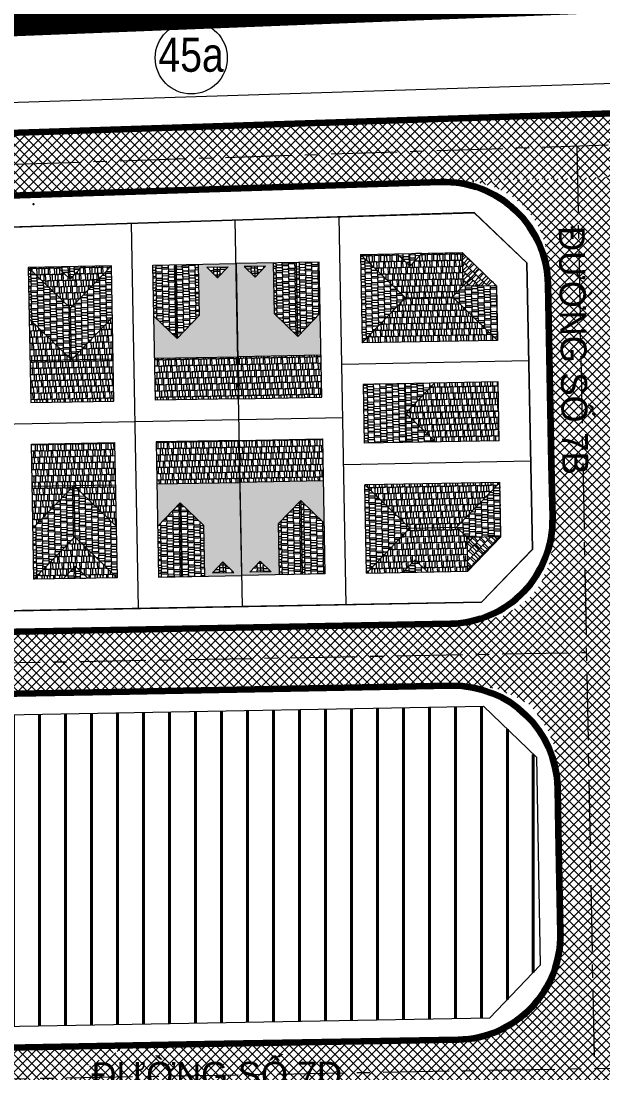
# Model space of a CAD drawing. Header units: millimetres. Extents: x 89040 to 596321, y -313033 to 2401191.
# Drawn here: x 595599.9 to 595655.9, y 1200713.9 to 1200815.1 of the extents above; entities that cross this region are included whole.
import ezdxf

# ---------------------------------------------------------------- set-up
doc = ezdxf.new("R2010")
doc.units = ezdxf.units.MM
doc.header["$MEASUREMENT"] = 0
for name, pattern in [('CENTER', [50.8, 31.75, -6.35, 6.35, -6.35]), ('DASHDOT2', [0.5, 0.25, -0.125, 0, -0.125]), ('HIDDEN', [0.375, 0.25, -0.125])]:
    doc.linetypes.add(name, pattern=pattern)
for name, color, linetype, lineweight in [('ARWALL', 7, 'Continuous', 5), ('H-Dcu moi', 50, 'Continuous', 40), ('LEDUONG', 6, 'Continuous', 20), ('LONGDUONG', 4, 'Continuous', 90), ('RANHDAT', 1, 'DASHDOT2', 25), ('SO', 61, 'Continuous', 18), ('TEXT', 7, 'Continuous', 25), ('truc', 8, 'CENTER', 9)]:
    doc.layers.add(name, color=color, linetype=linetype, lineweight=lineweight)
doc.layers.add('DUONG NOI BO CONG TRINH', color=7, linetype='Continuous', lineweight=20, true_color=0x5e5e5e)
doc.layers.add('NOI-SUY-5', color=5, linetype='Continuous')
doc.styles.add('FRANKO', font='VFRANKO.TTF')
doc.styles.add('STYLE2', font='VHELVCN.TTF')
pattern_1 = [(45, (594650.35277, 1198136.11867), (-0.44194174, 0.44194174), []), (135, (594650.35277, 1198136.11867), (-0.44194174, -0.44194174), [])]
pattern_2 = [(0, (568077.5457, 1201017.643), (1.275, 0.6), [0.3, -0.25, 0.35, -0.15, 0.45, -0.2]), (0, (568077.8457, 1201017.668), (1.275, 0.6), [0.25, -0.95, 0.2, -0.3]), (0, (568078.4457, 1201017.6055), (1.275, 0.6), [0.15, -1.55]), (90, (568077.54573, 1201017.64297), (-0.425, 0.6), [0.575, -1.825]), (90, (568077.84573, 1201017.64297), (-0.425, 0.6), [0.5625, -1.8375]), (90, (568078.09573, 1201017.64297), (-0.425, 0.6), [0.525, -1.875]), (90, (568078.44573, 1201017.60547), (-0.425, 0.6), [0.575, -1.825]), (90, (568078.59573, 1201017.60547), (-0.425, 0.6), [0.575, -1.825]), (90, (568079.04573, 1201017.64297), (-0.425, 0.6), [0.55, -1.85])]
pattern_3 = [(270, (568077.5457, 1201017.643), (0.6, -1.275), [0.3, -0.25, 0.35, -0.15, 0.45, -0.2]), (270, (568077.5707, 1201017.343), (0.6, -1.275), [0.25, -0.95, 0.2, -0.3]), (270, (568077.5082, 1201016.743), (0.6, -1.275), [0.15, -1.55]), (0, (568077.54573, 1201017.64297), (0.6, 0.425), [0.575, -1.825]), (0, (568077.54573, 1201017.34297), (0.6, 0.425), [0.5625, -1.8375]), (0, (568077.54573, 1201017.09297), (0.6, 0.425), [0.525, -1.875]), (0, (568077.50823, 1201016.74297), (0.6, 0.425), [0.575, -1.825]), (0, (568077.50823, 1201016.59297), (0.6, 0.425), [0.575, -1.825]), (0, (568077.54573, 1201016.14297), (0.6, 0.425), [0.55, -1.85])]
pattern_4 = [(270, (568109.5457, 1201017.643), (0.6, -1.275), [0.3, -0.25, 0.35, -0.15, 0.45, -0.2]), (270, (568109.5707, 1201017.343), (0.6, -1.275), [0.25, -0.95, 0.2, -0.3]), (270, (568109.5082, 1201016.743), (0.6, -1.275), [0.15, -1.55]), (0, (568109.54573, 1201017.64297), (0.6, 0.425), [0.575, -1.825]), (0, (568109.54573, 1201017.34297), (0.6, 0.425), [0.5625, -1.8375]), (0, (568109.54573, 1201017.09297), (0.6, 0.425), [0.525, -1.875]), (0, (568109.50823, 1201016.74297), (0.6, 0.425), [0.575, -1.825]), (0, (568109.50823, 1201016.59297), (0.6, 0.425), [0.575, -1.825]), (0, (568109.54573, 1201016.14297), (0.6, 0.425), [0.55, -1.85])]
pattern_5 = [(90, (568109.5457, 1200961.40655), (0.6, 1.275), [0.3, -0.25, 0.35, -0.15, 0.45, -0.2]), (90, (568109.5707, 1200961.70655), (0.6, 1.275), [0.25, -0.95, 0.2, -0.3]), (90, (568109.5082, 1200962.30655), (0.6, 1.275), [0.15, -1.55]), (0, (568109.54573, 1200961.40655), (0.6, -0.425), [0.575, -1.825]), (0, (568109.54573, 1200961.70655), (0.6, -0.425), [0.5625, -1.8375]), (0, (568109.54573, 1200961.95655), (0.6, -0.425), [0.525, -1.875]), (0, (568109.50823, 1200962.30655), (0.6, -0.425), [0.575, -1.825]), (0, (568109.50823, 1200962.45655), (0.6, -0.425), [0.575, -1.825]), (0, (568109.54573, 1200962.90655), (0.6, -0.425), [0.55, -1.85])]
pattern_6 = [(0, (568077.5457, 1200961.40655), (1.275, -0.6), [0.3, -0.25, 0.35, -0.15, 0.45, -0.2]), (0, (568077.8457, 1200961.38155), (1.275, -0.6), [0.25, -0.95, 0.2, -0.3]), (0, (568078.4457, 1200961.44405), (1.275, -0.6), [0.15, -1.55]), (270, (568077.54573, 1200961.40655), (-0.425, -0.6), [0.575, -1.825]), (270, (568077.84573, 1200961.40655), (-0.425, -0.6), [0.5625, -1.8375]), (270, (568078.09573, 1200961.40655), (-0.425, -0.6), [0.525, -1.875]), (270, (568078.44573, 1200961.44405), (-0.425, -0.6), [0.575, -1.825]), (270, (568078.59573, 1200961.44405), (-0.425, -0.6), [0.575, -1.825]), (270, (568079.04573, 1200961.40655), (-0.425, -0.6), [0.55, -1.85])]
pattern_7 = [(90, (568077.5457, 1200961.40655), (0.6, 1.275), [0.3, -0.25, 0.35, -0.15, 0.45, -0.2]), (90, (568077.5707, 1200961.70655), (0.6, 1.275), [0.25, -0.95, 0.2, -0.3]), (90, (568077.5082, 1200962.30655), (0.6, 1.275), [0.15, -1.55]), (0, (568077.54573, 1200961.40655), (0.6, -0.425), [0.575, -1.825]), (0, (568077.54573, 1200961.70655), (0.6, -0.425), [0.5625, -1.8375]), (0, (568077.54573, 1200961.95655), (0.6, -0.425), [0.525, -1.875]), (0, (568077.50823, 1200962.30655), (0.6, -0.425), [0.575, -1.825]), (0, (568077.50823, 1200962.45655), (0.6, -0.425), [0.575, -1.825]), (0, (568077.54573, 1200962.90655), (0.6, -0.425), [0.55, -1.85])]
pattern_8 = [(270, (568774.48175, 1201017.643), (-0.6, -1.275), [0.3, -0.25, 0.35, -0.15, 0.45, -0.2]), (270, (568774.45675, 1201017.343), (-0.6, -1.275), [0.25, -0.95, 0.2, -0.3]), (270, (568774.51925, 1201016.743), (-0.6, -1.275), [0.15, -1.55]), (180, (568774.48175, 1201017.64297), (-0.6, 0.425), [0.575, -1.825]), (180, (568774.48175, 1201017.34297), (-0.6, 0.425), [0.5625, -1.8375]), (180, (568774.48175, 1201017.09297), (-0.6, 0.425), [0.525, -1.875]), (180, (568774.51925, 1201016.74297), (-0.6, 0.425), [0.575, -1.825]), (180, (568774.51925, 1201016.59297), (-0.6, 0.425), [0.575, -1.825]), (180, (568774.48175, 1201016.14297), (-0.6, 0.425), [0.55, -1.85])]

# ---------------------------------------------------------------- blocks, each defined once
blk = doc.blocks.new('LO28')
at = {"layer": 'ARWALL'}
h = blk.add_hatch(dxfattribs=at)
h.set_pattern_fill('AR-RSHKE', color=256, scale=0.05, style=0)
h.set_pattern_definition(pattern_2)
h.paths.add_polyline_path([(568410.01, 1201004.52), (568406.41, 1201004.52), (568406.41, 1200999.62), (568404.21, 1200997.42), (568402.01, 1200999.62), (568402.01, 1200995.57), (568410.01, 1200995.57)])
h.paths.add_polyline_path([(568408.21, 1201003.19), (568407.18, 1201004.22), (568409.25, 1201004.22)], flags=16)
h.paths.add_polyline_path([(568413.61, 1200999.62), (568413.61, 1201004.52), (568410.01, 1201004.52), (568410.01, 1200995.57), (568418.01, 1200995.57), (568418.01, 1200999.62), (568415.81, 1200997.42)])
h.paths.add_polyline_path([(568411.81, 1201003.19), (568410.78, 1201004.22), (568412.85, 1201004.22)], flags=16)
h.paths.add_polyline_path([(568442.01, 1201004.52), (568438.41, 1201004.52), (568438.41, 1200999.62), (568436.21, 1200997.42), (568434.01, 1200999.62), (568434.01, 1200995.57), (568442.01, 1200995.57)])
h.paths.add_polyline_path([(568440.21, 1201003.19), (568439.18, 1201004.22), (568441.25, 1201004.22)], flags=16)
h.paths.add_polyline_path([(568450.01, 1200999.62), (568447.81, 1200997.42), (568445.61, 1200999.62), (568445.61, 1201004.52), (568442.01, 1201004.52), (568442.01, 1200995.57), (568450.01, 1200995.57)])
h.paths.add_polyline_path([(568443.81, 1201003.19), (568442.78, 1201004.22), (568444.85, 1201004.22)], flags=16)
h = blk.add_hatch(dxfattribs=at)
h.set_pattern_fill('AR-RSHKE', color=8, scale=0.05, angle=270, style=0)
h.set_pattern_definition(pattern_7)
h.paths.add_polyline_path([(568426.01, 1200995.57), (568422.01, 1200999.57), (568422.01, 1201004.52), (568426.01, 1201000.52)])
h.paths.add_polyline_path([(568426.01, 1201003.32), (568424.81, 1201004.52), (568426.01, 1201004.52)])
h.paths.add_polyline_path([(568426.01, 1201003.32), (568426.01, 1201004.52), (568427.21, 1201004.52)])
h = blk.add_hatch(dxfattribs=at)
h.set_pattern_fill('AR-RSHKE', color=256, scale=0.05, style=0)
h.set_pattern_definition(pattern_6)
h.paths.add_polyline_path([(568426.01, 1200995.57), (568422.01, 1200995.57), (568422.01, 1200999.57)])
h.paths.add_polyline_path([(568430.01, 1200995.57), (568426.01, 1200995.57), (568430.01, 1200999.57)])
h.paths.add_polyline_path([(568426.01, 1201000.52), (568422.01, 1201004.52), (568424.81, 1201004.52), (568426.01, 1201003.32), (568427.21, 1201004.52), (568430.01, 1201004.52)])
h = blk.add_hatch(dxfattribs=at)
h.set_pattern_fill('AR-RSHKE', color=8, scale=0.05, angle=270, style=0)
h.set_pattern_definition(pattern_7)
h.paths.add_polyline_path([(568430.01, 1200999.57), (568426.01, 1200995.57), (568426.01, 1201000.52), (568430.01, 1201004.52)])
h = blk.add_hatch(dxfattribs=at)
h.set_pattern_fill('AR-RSHKE', color=8, scale=0.05, angle=270, style=0)
h.set_pattern_definition(pattern_3)
h.paths.add_polyline_path([(568436.21, 1200997.42), (568434.01, 1200999.62), (568434.01, 1201004.52), (568436.21, 1201004.52)])
h.paths.add_polyline_path([(568450.01, 1200999.62), (568447.81, 1200997.42), (568447.81, 1201004.52), (568450.01, 1201004.52)])
h = blk.add_hatch(dxfattribs=at)
h.set_pattern_fill('AR-RSHKE', color=8, scale=0.05, angle=270, style=0)
h.set_pattern_definition(pattern_5)
h.paths.add_polyline_path([(568438.41, 1200999.62), (568436.21, 1200997.42), (568436.21, 1201004.52), (568438.41, 1201004.52)])
h.paths.add_polyline_path([(568447.81, 1200997.42), (568445.61, 1200999.62), (568445.61, 1201004.52), (568447.81, 1201004.52)])
h = blk.add_hatch(dxfattribs=at)
h.set_pattern_fill('AR-RSHKE', color=8, scale=0.05, angle=270, style=0)
h.set_pattern_definition(pattern_8)
h.paths.add_polyline_path([(568454.01, 1201005.18), (568458.26, 1201000.93), (568454.01, 1200996.68)])
h.paths.add_polyline_path([(568462.76, 1201000.93), (568463.77, 1201001.94), (568467.01, 1201001.94), (568467.01, 1200996.68)])
h = blk.add_hatch(dxfattribs=at)
h.set_pattern_fill('AR-RSHKE', color=256, scale=0.05, style=0)
h.set_pattern_definition([(180, (568757.76575, 1200973.41255), (-1.275, -0.6), [0.3, -0.25, 0.35, -0.15, 0.45, -0.2]), (180, (568757.46575, 1200973.38755), (-1.275, -0.6), [0.25, -0.95, 0.2, -0.3]), (180, (568756.86575, 1200973.45005), (-1.275, -0.6), [0.15, -1.55]), (270, (568757.76575, 1200973.41255), (0.425, -0.6), [0.575, -1.825]), (270, (568757.46575, 1200973.41255), (0.425, -0.6), [0.5625, -1.8375]), (270, (568757.21575, 1200973.41255), (0.425, -0.6), [0.525, -1.875]), (270, (568756.86575, 1200973.45005), (0.425, -0.6), [0.575, -1.825]), (270, (568756.71575, 1200973.45005), (0.425, -0.6), [0.575, -1.825]), (270, (568756.26575, 1200973.41255), (0.425, -0.6), [0.55, -1.85])])
h.paths.add_polyline_path([(568454.01, 1200996.68), (568467.01, 1200996.68), (568462.76, 1201000.93), (568458.26, 1201000.93)])
h.paths.add_polyline_path([(568458.26, 1201000.93), (568462.76, 1201000.93), (568463.77, 1201001.94), (568463.77, 1201005.18), (568459.91, 1201005.18), (568458.71, 1201003.98), (568457.51, 1201005.18), (568454.01, 1201005.18)])
h.paths.add_polyline_path([(568461.06, 1200998.64), (568458.51, 1200998.64), (568458.51, 1200999.78), (568461.06, 1200999.78)], flags=24)
h.paths.add_polyline_path([(568460.45, 1200997.17), (568459.11, 1200997.17), (568459.11, 1200998.42), (568460.45, 1200998.42)], flags=24)
h = blk.add_hatch(dxfattribs=at)
h.set_pattern_fill('AR-RSHKE', color=8, scale=0.05, angle=270, style=0)
h.set_pattern_definition([(90, (568757.76575, 1200973.41255), (-0.6, 1.275), [0.3, -0.25, 0.35, -0.15, 0.45, -0.2]), (90, (568757.74075, 1200973.71255), (-0.6, 1.275), [0.25, -0.95, 0.2, -0.3]), (90, (568757.80325, 1200974.31255), (-0.6, 1.275), [0.15, -1.55]), (180, (568757.76575, 1200973.41255), (-0.6, -0.425), [0.575, -1.825]), (180, (568757.76575, 1200973.71255), (-0.6, -0.425), [0.5625, -1.8375]), (180, (568757.76575, 1200973.96255), (-0.6, -0.425), [0.525, -1.875]), (180, (568757.80325, 1200974.31255), (-0.6, -0.425), [0.575, -1.825]), (180, (568757.80325, 1200974.46255), (-0.6, -0.425), [0.575, -1.825]), (180, (568757.76575, 1200974.91255), (-0.6, -0.425), [0.55, -1.85])])
h.paths.add_polyline_path([(568458.71, 1201003.98), (568459.91, 1201005.18), (568458.71, 1201005.18)])
h.paths.add_polyline_path([(568458.71, 1201003.98), (568458.71, 1201005.18), (568457.51, 1201005.18)])
h = blk.add_hatch(dxfattribs=at)
h.set_pattern_fill('AR-RSHKE', color=8, scale=0.05, angle=45, style=0)
h.set_pattern_definition([(315, (568479.47195, 1201312.6528), (1.3258252, -0.4772971), [0.3, -0.25, 0.35, -0.15, 0.45, -0.2]), (315, (568479.70176, 1201312.4583), (1.3258252, -0.4772971), [0.25, -0.95, 0.2, -0.3]), (315, (568480.08183, 1201311.98986), (1.3258252, -0.4772971), [0.15, -1.55]), (45, (568479.47195, 1201312.65278), (0.1237437, 0.72478445), [0.575, -1.825]), (45, (568479.6841, 1201312.44064), (0.1237437, 0.72478445), [0.5625, -1.8375]), (45, (568479.86086, 1201312.26387), (0.1237437, 0.72478445), [0.525, -1.875]), (45, (568480.08183, 1201311.98986), (0.1237437, 0.72478445), [0.575, -1.825]), (45, (568480.1879, 1201311.8838), (0.1237437, 0.72478445), [0.575, -1.825]), (45, (568480.5326, 1201311.5921), (0.1237437, 0.72478445), [0.55, -1.85])])
h.paths.add_polyline_path([(568465.39, 1201003.56), (568463.77, 1201005.18), (568463.77, 1201001.94)])
h = blk.add_hatch(dxfattribs=at)
h.set_pattern_fill('AR-RSHKE', color=8, scale=0.05, angle=270, style=0)
h.set_pattern_definition(pattern_5)
h.paths.add_polyline_path([(568440.21, 1201003.19), (568439.18, 1201004.22), (568440.21, 1201004.22)])
h.paths.add_polyline_path([(568440.21, 1201003.19), (568440.21, 1201004.22), (568441.25, 1201004.22)])
h.paths.add_polyline_path([(568443.81, 1201003.19), (568442.78, 1201004.22), (568443.81, 1201004.22)])
h.paths.add_polyline_path([(568443.81, 1201003.19), (568443.81, 1201004.22), (568444.85, 1201004.22)])
h = blk.add_hatch(dxfattribs=at)
h.set_pattern_fill('AR-RSHKE', color=256, scale=0.05, angle=45, style=0)
h.set_pattern_definition([(135, (568774.48175, 1201017.643), (-0.4772971, 1.3258252), [0.3, -0.25, 0.35, -0.15, 0.45, -0.2]), (135, (568774.2873, 1201017.8728), (-0.4772971, 1.3258252), [0.25, -0.95, 0.2, -0.3]), (135, (568773.81884, 1201018.25285), (-0.4772971, 1.3258252), [0.15, -1.55]), (45, (568774.48175, 1201017.64297), (0.72478445, 0.1237437), [0.575, -1.825]), (45, (568774.2696, 1201017.8551), (0.72478445, 0.1237437), [0.5625, -1.8375]), (45, (568774.09284, 1201018.0319), (0.72478445, 0.1237437), [0.525, -1.875]), (45, (568773.81884, 1201018.25285), (0.72478445, 0.1237437), [0.575, -1.825]), (45, (568773.71277, 1201018.3589), (0.72478445, 0.1237437), [0.575, -1.825]), (45, (568773.4211, 1201018.70363), (0.72478445, 0.1237437), [0.55, -1.85])])
h.paths.add_polyline_path([(568465.39, 1201003.56), (568467.01, 1201001.94), (568463.77, 1201001.94)])
h = blk.add_hatch(dxfattribs=at)
h.set_pattern_fill('AR-RSHKE', color=8, scale=0.05, style=0)
h.set_pattern_definition(pattern_6)
h.paths.add_polyline_path([(568430.01, 1200991.52), (568422.01, 1200991.52), (568422.01, 1200995.57), (568430.01, 1200995.57)])
h.paths.add_polyline_path([(568424.78, 1200993.79), (568427.33, 1200993.79), (568427.33, 1200994.94), (568424.78, 1200994.94)], flags=24)
h.paths.add_polyline_path([(568425.15, 1200992.4), (568426.64, 1200992.4), (568426.64, 1200993.65), (568425.15, 1200993.65)], flags=24)
h = blk.add_hatch(dxfattribs=at)
h.set_pattern_fill('AR-RSHKE', color=8, scale=0.05, style=0)
h.set_pattern_definition([(0, (568109.5457, 1200961.40655), (1.275, -0.6), [0.3, -0.25, 0.35, -0.15, 0.45, -0.2]), (0, (568109.8457, 1200961.38155), (1.275, -0.6), [0.25, -0.95, 0.2, -0.3]), (0, (568110.4457, 1200961.44405), (1.275, -0.6), [0.15, -1.55]), (270, (568109.54573, 1200961.40655), (-0.425, -0.6), [0.575, -1.825]), (270, (568109.84573, 1200961.40655), (-0.425, -0.6), [0.5625, -1.8375]), (270, (568110.09573, 1200961.40655), (-0.425, -0.6), [0.525, -1.875]), (270, (568110.44573, 1200961.44405), (-0.425, -0.6), [0.575, -1.825]), (270, (568110.59573, 1200961.44405), (-0.425, -0.6), [0.575, -1.825]), (270, (568111.04573, 1200961.40655), (-0.425, -0.6), [0.55, -1.85])])
h.paths.add_polyline_path([(568442.01, 1200991.52), (568434.01, 1200991.52), (568434.01, 1200995.57), (568442.01, 1200995.57)])
h.paths.add_polyline_path([(568450.01, 1200991.52), (568442.01, 1200991.52), (568442.01, 1200995.57), (568450.01, 1200995.57)])
h = blk.add_hatch(dxfattribs=at)
h.set_pattern_fill('AR-RSHKE', color=256, scale=0.05, angle=270, style=0)
h.set_pattern_definition(pattern_8)
h.paths.add_polyline_path([(568454.01, 1200992.68), (568458.06, 1200992.68), (568458.06, 1200987.02), (568454.01, 1200987.02)])
h.paths.add_polyline_path([(568457.36, 1200989.7), (568454.84, 1200989.7), (568454.84, 1200988.57), (568457.36, 1200988.57)], flags=24)
h.paths.add_polyline_path([(568456.76, 1200990.93), (568455.27, 1200990.93), (568455.27, 1200989.68), (568456.76, 1200989.68)], flags=24)
h = blk.add_hatch(dxfattribs=at)
h.set_pattern_fill('AR-RSHKE', color=8, scale=0.05, style=0)
h.set_pattern_definition([(180, (568774.48175, 1201017.643), (-1.275, 0.6), [0.3, -0.25, 0.35, -0.15, 0.45, -0.2]), (180, (568774.18175, 1201017.668), (-1.275, 0.6), [0.25, -0.95, 0.2, -0.3]), (180, (568773.58175, 1201017.6055), (-1.275, 0.6), [0.15, -1.55]), (90, (568774.48175, 1201017.64297), (0.425, 0.6), [0.575, -1.825]), (90, (568774.18175, 1201017.64297), (0.425, 0.6), [0.5625, -1.8375]), (90, (568773.93175, 1201017.64297), (0.425, 0.6), [0.525, -1.875]), (90, (568773.58175, 1201017.60547), (0.425, 0.6), [0.575, -1.825]), (90, (568773.43175, 1201017.60547), (0.425, 0.6), [0.575, -1.825]), (90, (568772.98175, 1201017.64297), (0.425, 0.6), [0.55, -1.85])])
h.paths.add_polyline_path([(568458.06, 1200989.85), (568467.01, 1200989.85), (568467.01, 1200987.02), (568460.89, 1200987.02)])
h.paths.add_polyline_path([(568460.89, 1200992.68), (568467.01, 1200992.68), (568467.01, 1200989.85), (568458.06, 1200989.85)])
h = blk.add_hatch(dxfattribs=at)
h.set_pattern_fill('AR-RSHKE', color=256, scale=0.05, angle=270, style=0)
h.set_pattern_definition(pattern_8)
h.paths.add_polyline_path([(568458.06, 1200992.68), (568460.89, 1200992.68), (568458.06, 1200989.85)])
h.paths.add_polyline_path([(568458.06, 1200989.85), (568460.89, 1200987.02), (568458.06, 1200987.02)])
h = blk.add_hatch(dxfattribs=at)
h.set_pattern_fill('AR-RSHKE', color=8, scale=0.05, style=0)
h.set_pattern_definition(pattern_2)
h.paths.add_polyline_path([(568430.01, 1200987.52), (568422.01, 1200987.52), (568422.01, 1200983.47), (568430.01, 1200983.47)])
h.paths.add_polyline_path([(568424.78, 1200985.26), (568427.33, 1200985.26), (568427.33, 1200984.11), (568424.78, 1200984.11)], flags=24)
h.paths.add_polyline_path([(568425.15, 1200986.65), (568426.64, 1200986.65), (568426.64, 1200985.4), (568425.15, 1200985.4)], flags=24)
h = blk.add_hatch(dxfattribs=at)
h.set_pattern_fill('AR-RSHKE', color=8, scale=0.05, style=0)
h.set_pattern_definition([(0, (568109.5457, 1201017.643), (1.275, 0.6), [0.3, -0.25, 0.35, -0.15, 0.45, -0.2]), (0, (568109.8457, 1201017.668), (1.275, 0.6), [0.25, -0.95, 0.2, -0.3]), (0, (568110.4457, 1201017.6055), (1.275, 0.6), [0.15, -1.55]), (90, (568109.54573, 1201017.64297), (-0.425, 0.6), [0.575, -1.825]), (90, (568109.84573, 1201017.64297), (-0.425, 0.6), [0.5625, -1.8375]), (90, (568110.09573, 1201017.64297), (-0.425, 0.6), [0.525, -1.875]), (90, (568110.44573, 1201017.60547), (-0.425, 0.6), [0.575, -1.825]), (90, (568110.59573, 1201017.60547), (-0.425, 0.6), [0.575, -1.825]), (90, (568111.04573, 1201017.64297), (-0.425, 0.6), [0.55, -1.85])])
h.paths.add_polyline_path([(568442.01, 1200987.52), (568434.01, 1200987.52), (568434.01, 1200983.47), (568442.01, 1200983.47)])
h.paths.add_polyline_path([(568450.01, 1200987.52), (568442.01, 1200987.52), (568442.01, 1200983.47), (568450.01, 1200983.47)])
h = blk.add_hatch(dxfattribs=at)
h.set_pattern_fill('AR-RSHKE', color=256, scale=0.05, style=0)
h.set_pattern_definition(pattern_2)
h.paths.add_polyline_path([(568410.01, 1200983.47), (568402.01, 1200983.47), (568402.01, 1200979.42), (568404.21, 1200981.62), (568406.41, 1200979.42), (568406.41, 1200974.52), (568410.01, 1200974.52)])
h.paths.add_polyline_path([(568408.21, 1200975.86), (568409.25, 1200974.82), (568407.18, 1200974.82)], flags=16)
h.paths.add_polyline_path([(568415.81, 1200981.62), (568418.01, 1200979.42), (568418.01, 1200983.47), (568410.01, 1200983.47), (568410.01, 1200974.52), (568413.61, 1200974.52), (568413.61, 1200979.42)])
h.paths.add_polyline_path([(568411.81, 1200975.86), (568412.85, 1200974.82), (568410.78, 1200974.82)], flags=16)
h.paths.add_polyline_path([(568442.01, 1200983.47), (568434.01, 1200983.47), (568434.01, 1200979.42), (568436.21, 1200981.62), (568438.41, 1200979.42), (568438.41, 1200974.52), (568442.01, 1200974.52)])
h.paths.add_polyline_path([(568440.21, 1200975.86), (568441.25, 1200974.82), (568439.18, 1200974.82)], flags=16)
h.paths.add_polyline_path([(568447.81, 1200981.62), (568450.01, 1200979.42), (568450.01, 1200983.47), (568442.01, 1200983.47), (568442.01, 1200974.52), (568445.61, 1200974.52), (568445.61, 1200979.42)])
h.paths.add_polyline_path([(568443.81, 1200975.86), (568444.85, 1200974.82), (568442.78, 1200974.82)], flags=16)
h = blk.add_hatch(dxfattribs=at)
h.set_pattern_fill('AR-RSHKE', color=8, scale=0.05, angle=270, style=0)
h.set_pattern_definition(pattern_3)
h.paths.add_polyline_path([(568426.01, 1200983.47), (568422.01, 1200979.47), (568422.01, 1200974.52), (568426.01, 1200978.52)])
h.paths.add_polyline_path([(568426.01, 1200975.72), (568424.81, 1200974.52), (568426.01, 1200974.52)])
h.paths.add_polyline_path([(568426.01, 1200975.72), (568426.01, 1200974.52), (568427.21, 1200974.52)])
h = blk.add_hatch(dxfattribs=at)
h.set_pattern_fill('AR-RSHKE', color=256, scale=0.05, style=0)
h.set_pattern_definition(pattern_2)
h.paths.add_polyline_path([(568426.01, 1200983.47), (568422.01, 1200983.47), (568422.01, 1200979.47)])
h.paths.add_polyline_path([(568430.01, 1200983.47), (568426.01, 1200983.47), (568430.01, 1200979.47)])
h.paths.add_polyline_path([(568426.01, 1200978.52), (568422.01, 1200974.52), (568424.81, 1200974.52), (568426.01, 1200975.72), (568427.21, 1200974.52), (568430.01, 1200974.52)])
h = blk.add_hatch(dxfattribs=at)
h.set_pattern_fill('AR-RSHKE', color=8, scale=0.05, angle=270, style=0)
h.set_pattern_definition(pattern_3)
h.paths.add_polyline_path([(568430.01, 1200979.47), (568426.01, 1200983.47), (568426.01, 1200978.52), (568430.01, 1200974.52)])
h = blk.add_hatch(dxfattribs=at)
h.set_pattern_fill('AR-RSHKE', color=8, scale=0.05, angle=270, style=0)
h.set_pattern_definition([(90, (568774.48175, 1200962.06655), (-0.6, 1.275), [0.3, -0.25, 0.35, -0.15, 0.45, -0.2]), (90, (568774.45675, 1200962.36655), (-0.6, 1.275), [0.25, -0.95, 0.2, -0.3]), (90, (568774.51925, 1200962.96655), (-0.6, 1.275), [0.15, -1.55]), (180, (568774.48175, 1200962.06655), (-0.6, -0.425), [0.575, -1.825]), (180, (568774.48175, 1200962.36655), (-0.6, -0.425), [0.5625, -1.8375]), (180, (568774.48175, 1200962.61655), (-0.6, -0.425), [0.525, -1.875]), (180, (568774.51925, 1200962.96655), (-0.6, -0.425), [0.575, -1.825]), (180, (568774.51925, 1200963.11655), (-0.6, -0.425), [0.575, -1.825]), (180, (568774.48175, 1200963.56655), (-0.6, -0.425), [0.55, -1.85])])
h.paths.add_polyline_path([(568454.01, 1200974.52), (568458.26, 1200978.77), (568454.01, 1200983.02)])
h.paths.add_polyline_path([(568462.76, 1200978.77), (568463.77, 1200977.77), (568467.01, 1200977.77), (568467.01, 1200983.02)])
h = blk.add_hatch(dxfattribs=at)
h.set_pattern_fill('AR-RSHKE', color=256, scale=0.05, style=0)
h.set_pattern_definition([(180, (568757.76575, 1201006.297), (-1.275, 0.6), [0.3, -0.25, 0.35, -0.15, 0.45, -0.2]), (180, (568757.46575, 1201006.322), (-1.275, 0.6), [0.25, -0.95, 0.2, -0.3]), (180, (568756.86575, 1201006.2595), (-1.275, 0.6), [0.15, -1.55]), (90, (568757.76575, 1201006.29697), (0.425, 0.6), [0.575, -1.825]), (90, (568757.46575, 1201006.29697), (0.425, 0.6), [0.5625, -1.8375]), (90, (568757.21575, 1201006.29697), (0.425, 0.6), [0.525, -1.875]), (90, (568756.86575, 1201006.25947), (0.425, 0.6), [0.575, -1.825]), (90, (568756.71575, 1201006.25947), (0.425, 0.6), [0.575, -1.825]), (90, (568756.26575, 1201006.29697), (0.425, 0.6), [0.55, -1.85])])
h.paths.add_polyline_path([(568454.01, 1200983.02), (568467.01, 1200983.02), (568462.76, 1200978.77), (568458.26, 1200978.77)])
h.paths.add_polyline_path([(568458.26, 1200978.77), (568462.76, 1200978.77), (568463.77, 1200977.77), (568463.77, 1200974.52), (568459.91, 1200974.52), (568458.71, 1200975.72), (568457.51, 1200974.52), (568454.01, 1200974.52)])
h.paths.add_polyline_path([(568461.06, 1200981.07), (568458.51, 1200981.07), (568458.51, 1200979.93), (568461.06, 1200979.93)], flags=24)
h.paths.add_polyline_path([(568460.45, 1200982.54), (568459.11, 1200982.54), (568459.11, 1200981.29), (568460.45, 1200981.29)], flags=24)
h = blk.add_hatch(dxfattribs=at)
h.set_pattern_fill('AR-RSHKE', color=8, scale=0.05, angle=270, style=0)
h.set_pattern_definition(pattern_3)
h.paths.add_polyline_path([(568436.21, 1200981.62), (568434.01, 1200979.42), (568434.01, 1200974.52), (568436.21, 1200974.52)])
h.paths.add_polyline_path([(568450.01, 1200979.42), (568447.81, 1200981.62), (568447.81, 1200974.52), (568450.01, 1200974.52)])
h = blk.add_hatch(dxfattribs=at)
h.set_pattern_fill('AR-RSHKE', color=8, scale=0.05, angle=270, style=0)
h.set_pattern_definition(pattern_4)
h.paths.add_polyline_path([(568438.41, 1200979.42), (568436.21, 1200981.62), (568436.21, 1200974.52), (568438.41, 1200974.52)])
h.paths.add_polyline_path([(568447.81, 1200981.62), (568445.61, 1200979.42), (568445.61, 1200974.52), (568447.81, 1200974.52)])
h = blk.add_hatch(dxfattribs=at)
h.set_pattern_fill('AR-RSHKE', color=256, scale=0.05, angle=45, style=0)
h.set_pattern_definition([(225, (568774.48175, 1200962.06655), (-0.4772971, -1.3258252), [0.3, -0.25, 0.35, -0.15, 0.45, -0.2]), (225, (568774.2873, 1200961.83674), (-0.4772971, -1.3258252), [0.25, -0.95, 0.2, -0.3]), (225, (568773.81884, 1200961.4567), (-0.4772971, -1.3258252), [0.15, -1.55]), (315, (568774.48175, 1200962.06655), (0.72478445, -0.1237437), [0.575, -1.825]), (315, (568774.2696, 1200961.8544), (0.72478445, -0.1237437), [0.5625, -1.8375]), (315, (568774.09284, 1200961.67764), (0.72478445, -0.1237437), [0.525, -1.875]), (315, (568773.81884, 1200961.45667), (0.72478445, -0.1237437), [0.575, -1.825]), (315, (568773.71277, 1200961.3506), (0.72478445, -0.1237437), [0.575, -1.825]), (315, (568773.4211, 1200961.0059), (0.72478445, -0.1237437), [0.55, -1.85])])
h.paths.add_polyline_path([(568465.39, 1200976.15), (568467.01, 1200977.77), (568463.77, 1200977.77)])
h = blk.add_hatch(dxfattribs=at)
h.set_pattern_fill('AR-RSHKE', color=8, scale=0.05, angle=45, style=0)
h.set_pattern_definition([(45, (568479.47195, 1200667.05675), (1.3258252, 0.4772971), [0.3, -0.25, 0.35, -0.15, 0.45, -0.2]), (45, (568479.70176, 1200667.2512), (1.3258252, 0.4772971), [0.25, -0.95, 0.2, -0.3]), (45, (568480.08183, 1200667.71966), (1.3258252, 0.4772971), [0.15, -1.55]), (315, (568479.47195, 1200667.05675), (0.1237437, -0.72478445), [0.575, -1.825]), (315, (568479.6841, 1200667.2689), (0.1237437, -0.72478445), [0.5625, -1.8375]), (315, (568479.86086, 1200667.44566), (0.1237437, -0.72478445), [0.525, -1.875]), (315, (568480.08183, 1200667.71966), (0.1237437, -0.72478445), [0.575, -1.825]), (315, (568480.1879, 1200667.82573), (0.1237437, -0.72478445), [0.575, -1.825]), (315, (568480.5326, 1200668.1174), (0.1237437, -0.72478445), [0.55, -1.85])])
h.paths.add_polyline_path([(568465.39, 1200976.15), (568463.77, 1200974.52), (568463.77, 1200977.77)])
h = blk.add_hatch(dxfattribs=at)
h.set_pattern_fill('AR-RSHKE', color=8, scale=0.05, angle=270, style=0)
h.set_pattern_definition(pattern_4)
h.paths.add_polyline_path([(568440.21, 1200975.86), (568439.18, 1200974.82), (568440.21, 1200974.82)])
h.paths.add_polyline_path([(568440.21, 1200975.86), (568440.21, 1200974.82), (568441.25, 1200974.82)])
h.paths.add_polyline_path([(568443.81, 1200975.86), (568442.78, 1200974.82), (568443.81, 1200974.82)])
h.paths.add_polyline_path([(568443.81, 1200975.86), (568443.81, 1200974.82), (568444.85, 1200974.82)])
h = blk.add_hatch(dxfattribs=at)
h.set_pattern_fill('AR-RSHKE', color=8, scale=0.05, angle=270, style=0)
h.set_pattern_definition([(270, (568757.76575, 1201006.297), (-0.6, -1.275), [0.3, -0.25, 0.35, -0.15, 0.45, -0.2]), (270, (568757.74075, 1201005.997), (-0.6, -1.275), [0.25, -0.95, 0.2, -0.3]), (270, (568757.80325, 1201005.397), (-0.6, -1.275), [0.15, -1.55]), (180, (568757.76575, 1201006.29697), (-0.6, 0.425), [0.575, -1.825]), (180, (568757.76575, 1201005.99697), (-0.6, 0.425), [0.5625, -1.8375]), (180, (568757.76575, 1201005.74697), (-0.6, 0.425), [0.525, -1.875]), (180, (568757.80325, 1201005.39697), (-0.6, 0.425), [0.575, -1.825]), (180, (568757.80325, 1201005.24697), (-0.6, 0.425), [0.575, -1.825]), (180, (568757.76575, 1201004.79697), (-0.6, 0.425), [0.55, -1.85])])
h.paths.add_polyline_path([(568458.71, 1200975.72), (568459.91, 1200974.52), (568458.71, 1200974.52)])
h.paths.add_polyline_path([(568458.71, 1200975.72), (568458.71, 1200974.52), (568457.51, 1200974.52)])
for p, q in [((568387.01, 1201008.05), (568465.01, 1201008.99)), ((568432.01, 1200971.52), (568432.01, 1201008.6)), ((568442.01, 1200971.52), (568442.01, 1201008.72)), ((568452.01, 1200971.52), (568452.01, 1201008.84)), ((568465.01, 1201008.99), (568470.01, 1201004.05)), ((568470.01, 1200976.52), (568470.01, 1201004.05)), ((568452.01, 1200994.68), (568470.01, 1200994.68)), ((568400.01, 1200989.52), (568452.01, 1200989.52)), ((568452.01, 1200985.02), (568470.01, 1200985.02)), ((568465.01, 1200971.52), (568470.01, 1200976.52)), ((568387.01, 1200971.52), (568465.01, 1200971.52))]:
    blk.add_line(p, q, dxfattribs=at)
at = {"layer": 'ARWALL', "color": 5}
for p, q in [((568422.01, 1201004.52), (568426.01, 1201000.52)), ((568424.81, 1201004.52), (568426.01, 1201003.32)), ((568430.01, 1201004.52), (568426.01, 1201000.52)), ((568427.21, 1201004.52), (568426.01, 1201003.32)), ((568426.01, 1201003.32), (568426.01, 1201004.52)), ((568436.21, 1200997.42), (568436.21, 1201004.52)), ((568438.41, 1200999.62), (568438.41, 1201004.52)), ((568445.61, 1200999.62), (568445.61, 1201004.52)), ((568447.81, 1200997.42), (568447.81, 1201004.52)), ((568454.01, 1201005.18), (568454.01, 1200996.68)), ((568454.01, 1201005.18), (568463.77, 1201005.18)), ((568458.26, 1201000.93), (568454.01, 1201005.18)), ((568458.71, 1201003.98), (568457.51, 1201005.18)), ((568458.71, 1201005.18), (568458.71, 1201003.98)), ((568458.71, 1201003.98), (568459.91, 1201005.18)), ((568467.01, 1201001.94), (568463.77, 1201005.18)), ((568463.77, 1201005.18), (568463.77, 1201001.94)), ((568439.18, 1201004.22), (568440.21, 1201003.19)), ((568440.21, 1201003.19), (568440.21, 1201004.22)), ((568441.25, 1201004.22), (568440.21, 1201003.19)), ((568442.78, 1201004.22), (568443.81, 1201003.19)), ((568443.81, 1201003.19), (568443.81, 1201004.22)), ((568444.85, 1201004.22), (568443.81, 1201003.19)), ((568462.76, 1201000.93), (568465.39, 1201003.56)), ((568467.01, 1201001.94), (568463.77, 1201001.94)), ((568467.01, 1201001.94), (568467.01, 1200996.68)), ((568426.01, 1200995.57), (568426.01, 1201000.52)), ((568458.26, 1201000.93), (568454.01, 1200996.68)), ((568458.26, 1201000.93), (568462.76, 1201000.93)), ((568462.76, 1201000.93), (568467.01, 1200996.68)), ((568422.01, 1200999.57), (568426.01, 1200995.57)), ((568430.01, 1200999.57), (568426.01, 1200995.57)), ((568434.01, 1200999.62), (568436.21, 1200997.42)), ((568438.41, 1200999.62), (568436.21, 1200997.42)), ((568445.61, 1200999.62), (568447.81, 1200997.42)), ((568450.01, 1200999.62), (568447.81, 1200997.42)), ((568467.01, 1200996.68), (568454.01, 1200996.68)), ((568422.01, 1200995.57), (568430.01, 1200995.57)), ((568434.01, 1200995.57), (568442.01, 1200995.57)), ((568450.01, 1200995.57), (568442.01, 1200995.57)), ((568467.01, 1200992.68), (568454.01, 1200992.68)), ((568454.01, 1200992.68), (568454.01, 1200987.02)), ((568458.06, 1200992.68), (568458.06, 1200987.02)), ((568460.89, 1200992.68), (568458.06, 1200989.85)), ((568467.01, 1200987.02), (568467.01, 1200992.68)), ((568467.01, 1200989.85), (568458.06, 1200989.85)), ((568460.89, 1200987.02), (568458.06, 1200989.85)), ((568467.01, 1200987.02), (568454.01, 1200987.02)), ((568422.01, 1200983.47), (568430.01, 1200983.47)), ((568422.01, 1200979.47), (568426.01, 1200983.47)), ((568426.01, 1200983.47), (568426.01, 1200978.52)), ((568430.01, 1200979.47), (568426.01, 1200983.47)), ((568434.01, 1200983.47), (568442.01, 1200983.47)), ((568450.01, 1200983.47), (568442.01, 1200983.47)), ((568467.01, 1200983.02), (568454.01, 1200983.02)), ((568454.01, 1200974.52), (568454.01, 1200983.02)), ((568458.26, 1200978.77), (568454.01, 1200983.02)), ((568462.76, 1200978.77), (568467.01, 1200983.02)), ((568467.01, 1200977.77), (568467.01, 1200983.02)), ((568434.01, 1200979.42), (568436.21, 1200981.62)), ((568436.21, 1200981.62), (568436.21, 1200974.52)), ((568438.41, 1200979.42), (568436.21, 1200981.62)), ((568445.61, 1200979.42), (568447.81, 1200981.62)), ((568447.81, 1200981.62), (568447.81, 1200974.52)), ((568450.01, 1200979.42), (568447.81, 1200981.62)), ((568438.41, 1200979.42), (568438.41, 1200974.52)), ((568445.61, 1200979.42), (568445.61, 1200974.52)), ((568422.01, 1200974.52), (568426.01, 1200978.52)), ((568430.01, 1200974.52), (568426.01, 1200978.52)), ((568458.26, 1200978.77), (568454.01, 1200974.52)), ((568458.26, 1200978.77), (568462.76, 1200978.77)), ((568462.76, 1200978.77), (568465.39, 1200976.15)), ((568467.01, 1200977.77), (568463.77, 1200974.52)), ((568467.01, 1200977.77), (568463.77, 1200977.77)), ((568463.77, 1200974.52), (568463.77, 1200977.77)), ((568424.81, 1200974.52), (568426.01, 1200975.72)), ((568427.21, 1200974.52), (568426.01, 1200975.72)), ((568426.01, 1200975.72), (568426.01, 1200974.52)), ((568439.18, 1200974.82), (568440.21, 1200975.86)), ((568440.21, 1200975.86), (568440.21, 1200974.82)), ((568441.25, 1200974.82), (568440.21, 1200975.86)), ((568442.78, 1200974.82), (568443.81, 1200975.86)), ((568443.81, 1200975.86), (568443.81, 1200974.82)), ((568444.85, 1200974.82), (568443.81, 1200975.86)), ((568458.71, 1200975.72), (568457.51, 1200974.52)), ((568458.71, 1200974.52), (568458.71, 1200975.72)), ((568458.71, 1200975.72), (568459.91, 1200974.52)), ((568454.01, 1200974.52), (568463.77, 1200974.52))]:
    blk.add_line(p, q, dxfattribs=at)
for points in [[(568422.01, 1200991.52), (568430.01, 1200991.52), (568430.01, 1201004.52), (568422.01, 1201004.52)], [(568442.01, 1200991.52), (568434.01, 1200991.52), (568434.01, 1201004.52), (568442.01, 1201004.52)], [(568442.01, 1200991.52), (568450.01, 1200991.52), (568450.01, 1201004.52), (568442.01, 1201004.52)], [(568422.01, 1200987.52), (568430.01, 1200987.52), (568430.01, 1200974.52), (568422.01, 1200974.52)], [(568442.01, 1200987.52), (568434.01, 1200987.52), (568434.01, 1200974.52), (568442.01, 1200974.52)], [(568442.01, 1200987.52), (568450.01, 1200987.52), (568450.01, 1200974.52), (568442.01, 1200974.52)]]:
    blk.add_lwpolyline(points, close=True, dxfattribs=at)
for points in [[(568439.18, 1201004.22), (568441.25, 1201004.22)], [(568444.85, 1201004.22), (568442.78, 1201004.22)], [(568439.18, 1200974.82), (568441.25, 1200974.82)], [(568444.85, 1200974.82), (568442.78, 1200974.82)]]:
    blk.add_lwpolyline(points, dxfattribs=at)

msp = doc.modelspace()

# ---------------------------------------------------------------- hatches: boundary and pattern name
at = {"layer": 'DUONG NOI BO CONG TRINH'}
h = msp.add_hatch(dxfattribs=at)
h.set_pattern_fill('NET', color=256, scale=5, angle=45, style=0)
h.set_pattern_definition([(45, (27179.217, -3.7959), (-0.44194173824, 0.44194173824), []), (135, (27179.217, -3.7959), (-0.44194173824, -0.44194173824), [])])
h.paths.add_polyline_path([(595698.3, 1200756.31), (595704.37, 1200756.4), (595703.72, 1200800.36), (595703.61, 1200807.71), (595637.12, 1200805.56), (595560.11, 1200803.07), (595557.72, 1200802.86), (595555.12, 1200801.97), (595553.34, 1200800.82), (595551.54, 1200798.92), (595550.61, 1200797.36), (595550, 1200795.72), (595549.63, 1200793.05), (595549.7, 1200789.49), (595551.09, 1200723.38), (595550.72, 1200721), (595550.07, 1200719.47), (595549.05, 1200718.04), (595547.16, 1200716.49), (595545.61, 1200715.79), (595543.23, 1200715.38), (595539.05, 1200715.3), (595516.38, 1200714.9), (595514.21, 1200715.73), (595512.88, 1200716.94), (595512.31, 1200717.82), (595499.18, 1200716.84), (595497.48, 1200713.88), (595496.56, 1200713.11), (595493.6, 1200712.27), (595488.95, 1200710.56), (595485.66, 1200709.05), (595481.98, 1200707.03), (595480.16, 1200705.89), (595479.05, 1200705.14), (595477.8, 1200704.24), (595476.8, 1200703.98), (595475.87, 1200704.13), (595475.29, 1200704.39), (595474.83, 1200704.72), (595474.15, 1200705.57), (595468.82, 1200700.77), (595469.41, 1200700.37), (595469.95, 1200699.69), (595470.26, 1200698.81), (595470.22, 1200697.75), (595470.09, 1200697.34), (595474.5, 1200693.27), (595478.51, 1200697.14), (595484.04, 1200701.25), (595488.56, 1200703.8), (595493.79, 1200706.01), (595499.78, 1200707.7), (595504.64, 1200708.49), (595511.71, 1200708.81), (595519.66, 1200708.96), (595540.65, 1200709.33), (595544.95, 1200709.26), (595546.69, 1200708.74), (595548.23, 1200707.87), (595549.96, 1200706.17), (595550.89, 1200704.56), (595551.46, 1200702.56), (595551.59, 1200699.32), (595551.94, 1200682.54), (595551.25, 1200681.49), (595550.71, 1200680.93), (595549.76, 1200680.23), (595549, 1200679.86), (595549.15, 1200672.68), (595549.9, 1200673.11), (595550.47, 1200673.2), (595551.75, 1200672.72), (595552.16, 1200672.23), (595552.6, 1200650.9), (595552.01, 1200650.2), (595551.27, 1200649.86), (595549.88, 1200650.03), (595549.62, 1200650.19), (595549.77, 1200643.01), (595551.12, 1200642.16), (595552.15, 1200641.12), (595552.83, 1200640.09), (595553.21, 1200622.06), (595553.22, 1200620.38), (595552.85, 1200618.42), (595552.26, 1200617.05), (595551.58, 1200616), (595550.42, 1200614.78), (595548.96, 1200613.79), (595547.16, 1200613.1), (595543.64, 1200612.85), (595538.4, 1200612.81), (595538.45, 1200606.81), (595546.44, 1200606.87), (595552.78, 1200605.06), (595556.55, 1200601.34), (595558.28, 1200597.96), (595559.47, 1200595.04), (595563.34, 1200587.52), (595570.54, 1200591), (595569.21, 1200594), (595568.9, 1200596.22), (595569, 1200597.53), (595569.75, 1200599.81), (595570.72, 1200601.31), (595572.55, 1200602.94), (595574.76, 1200603.93), (595577.63, 1200604.23), (595586.16, 1200604.35), (595604.89, 1200604.7), (595655.1, 1200605.28), (595702.15, 1200605.92), (595701.99, 1200617.92), (595614.91, 1200616.86), (595591.92, 1200616.43), (595571.24, 1200616.32), (595567.06, 1200617.8), (595564.75, 1200619.55), (595562.61, 1200622.32), (595561.27, 1200626.06), (595561.09, 1200627.92), (595560.98, 1200633.15), (595558.17, 1200767.07), (595557.86, 1200790.73), (595558.66, 1200793), (595559.91, 1200794.73), (595561.9, 1200796.26), (595563.55, 1200796.93), (595565.46, 1200797.22), (595570, 1200797.37), (595665.16, 1200800.39), (595689.34, 1200801.16), (595691.98, 1200800.8), (595694.12, 1200799.76), (595695.1, 1200798.96), (595696.62, 1200796.99), (595697.41, 1200794.88), (595697.62, 1200792.05)])
h = msp.add_hatch(dxfattribs=at)
h.set_pattern_fill('NET', color=256, scale=5, angle=45, style=0)
h.set_pattern_definition(pattern_1)
h.paths.add_polyline_path([(595642.84, 1200717.2), (595667.14, 1200717.64), (595664.13, 1200718.33), (595662.51, 1200719.15), (595660.9, 1200720.42), (595659.5, 1200722.09), (595658.23, 1200724.83), (595657.84, 1200727.43), (595657.74, 1200732.41), (595657.29, 1200756.39), (595656.72, 1200786.07), (595656.61, 1200792.22), (595656.78, 1200794.02), (595657.32, 1200795.67), (595658.09, 1200797.01), (595659.24, 1200798.31), (595660.39, 1200799.17), (595662.64, 1200800.12), (595664.35, 1200800.37), (595643.09, 1200799.66), (595644.03, 1200799.55), (595645.71, 1200799.05), (595647.15, 1200798.26), (595648.12, 1200797.47), (595649.17, 1200796.26), (595649.85, 1200795.08), (595650.3, 1200793.88), (595650.57, 1200792.46), (595650.64, 1200790.27), (595650.73, 1200785.39), (595651.12, 1200765.18), (595650.84, 1200763.08), (595649.93, 1200760.99), (595648.88, 1200759.63), (595646.48, 1200757.92), (595643.26, 1200757.18), (595638.54, 1200757.1), (595587.26, 1200756.18), (595566.39, 1200755.8), (595564.59, 1200755.97), (595563.21, 1200756.4), (595562.24, 1200756.87), (595560.33, 1200758.41), (595559.69, 1200759.21), (595559.02, 1200760.36), (595558.59, 1200761.47), (595558.29, 1200762.97), (595558.73, 1200742.47), (595559.03, 1200744.06), (595559.43, 1200745.13), (595560.17, 1200746.43), (595561.06, 1200747.72), (595562.49, 1200748.61), (595563.38, 1200749.08), (595564.86, 1200749.59), (595566.56, 1200749.8), (595570.91, 1200749.88), (595608.64, 1200750.56), (595643.39, 1200751.18), (595645.6, 1200750.91), (595647.55, 1200750.1), (595648.9, 1200749.35), (595649.92, 1200748), (595650.64, 1200746.86), (595651.21, 1200745.43), (595651.53, 1200743.34), (595651.62, 1200738.66), (595651.78, 1200726.06), (595651.29, 1200723.88), (595650.73, 1200722.57), (595649.94, 1200721.29), (595648.43, 1200719.63), (595646.36, 1200718.23), (595644.52, 1200717.52)])
h = msp.add_hatch(dxfattribs=at)
h.set_pattern_fill('NET', color=256, scale=5, angle=45, style=0)
h.set_pattern_definition(pattern_1)
h.paths.add_polyline_path([(595559.08, 1200723.64), (595559.64, 1200720.86), (595560.82, 1200718.83), (595562.21, 1200717.73), (595563.12, 1200716.86), (595565.36, 1200716), (595567.08, 1200715.81), (595569.6, 1200715.85), (595600.1, 1200716.4), (595610.94, 1200716.6), (595608.82, 1200715.87), (595606.4, 1200714.67), (595604.77, 1200713.31), (595603.28, 1200711.74), (595602.1, 1200710.36), (595601.14, 1200708.12), (595600.69, 1200706.4), (595600.49, 1200703.13), (595600.07, 1200704.95), (595599.13, 1200706.8), (595598.11, 1200708), (595596.47, 1200709.23), (595595.28, 1200709.78), (595594.18, 1200710.09), (595591.91, 1200710.25), (595590.32, 1200710.22), (595577.98, 1200710), (595567.4, 1200709.81), (595565.75, 1200709.61), (595563.97, 1200708.97), (595562.41, 1200707.95), (595560.77, 1200706.08), (595559.85, 1200704.01), (595559.54, 1200701.81)])
h = msp.add_hatch(dxfattribs=at)
h.set_pattern_fill('NET', color=256, scale=5, angle=45, style=0)
h.set_pattern_definition(pattern_1)
edge = h.paths.add_edge_path()
edge.add_line((595614.39, 1200710.66), (595709.12, 1200712.36))
edge.add_arc((595708.94, 1200722.35), 9.99, 179.3782, 271.0288, ccw=False)
edge.add_line((595698.95, 1200722.46), (595698.92, 1200723.95))
edge.add_line((595698.92, 1200723.95), (595693.26, 1200718.07))
edge.add_line((595693.26, 1200718.07), (595612.61, 1200716.63))
edge.add_arc((595613.56, 1200703.58), 13.08, 94.1592, 185.0625)
edge.add_line((595600.54, 1200702.43), (595602.16, 1200624.63))
edge.add_arc((595594.17, 1200624.46), 8, -89.2251, 1.1986, ccw=False)
edge.add_line((595594.27, 1200616.46), (595616.27, 1200616.76))
edge.add_arc((595616.16, 1200624.76), 8, 181.1986, 270.7749, ccw=False)
edge.add_line((595608.17, 1200624.59), (595606.54, 1200702.49))
edge.add_arc((595614.53, 1200702.66), 8, 91.0288, 181.1986, ccw=False)
at = {"layer": 'H-Dcu moi'}
h = msp.add_hatch(dxfattribs=at)
h.set_pattern_fill('ANSI31', color=256, scale=20, angle=45, style=0)
h.set_pattern_definition([(90, (27179.217, -3.796), (-2.5, 4e-16), [])])
h.paths.add_polyline_path([(595561.68, 1200742.72), (595566.58, 1200747.8), (595644.42, 1200749.2), (595649.51, 1200744.29), (595649.89, 1200724.3), (595644.99, 1200719.21), (595567.21, 1200717.81), (595562.1, 1200722.72)])

# ---------------------------------------------------------------- linework, layer by layer
at = {"layer": 'LEDUONG'}
for points in [[(595703.17, 1200820.01), (595550.84, 1200813.7), (595546.57, 1200813.52), (595546.57, 1200797.78), (595547.79, 1200800.89), (595549.32, 1200802.82), (595552.16, 1200804.93), (595554.16, 1200805.64), (595557.65, 1200805.98), (595562.22, 1200806.12), (595569.46, 1200806.35), (595696.27, 1200810.39), (595703.34, 1200810.65)], [(595643.52, 1200796.7), (595565.61, 1200794.23), (595560.72, 1200789.07), (595565.61, 1200794.23), (595643.52, 1200796.7), (595648.61, 1200791.86), (595643.52, 1200796.7), (595565.61, 1200794.23), (595560.72, 1200789.07), (595561.27, 1200762.71), (595560.72, 1200789.07), (595561.27, 1200762.71), (595566.37, 1200757.8), (595644.23, 1200759.2), (595649.13, 1200764.29), (595648.61, 1200791.86), (595649.13, 1200764.29), (595644.23, 1200759.2), (595566.37, 1200757.8), (595561.27, 1200762.71)]]:
    msp.add_lwpolyline(points, dxfattribs=at)
msp.add_lwpolyline([(595561.68, 1200742.72), (595566.58, 1200747.8), (595644.42, 1200749.2), (595649.51, 1200744.29), (595649.89, 1200724.3), (595644.99, 1200719.21), (595567.21, 1200717.81), (595562.1, 1200722.72)], close=True, dxfattribs=at)
at = {"layer": 'LONGDUONG'}
for p, q in [((595651.84, 1200727.34), (595651.65, 1200737.28)), ((595617.59, 1200716.72), (595642.02, 1200717.15))]:
    msp.add_line(p, q, dxfattribs=at)
at = {"layer": 'LONGDUONG', "flags": 128}
for points in [[(595794.43, 1200721.79), (595793.28, 1200721.77, -0.414214), (595790.23, 1200724.72), (595789.05, 1200802.38, 0.419315), (595780.79, 1200810.26), (595559.31, 1200803.04)], [(595650.98, 1200772.49), (595650.65, 1200789.8, 0.417962), (595640.33, 1200799.6), (595569.41, 1200797.35, 0.411033), (595557.8, 1200785.1), (595558.2, 1200765.63, 0.413346), (595568.38, 1200755.84), (595608.53, 1200756.56)], [(595608.53, 1200756.56), (595641.26, 1200757.15, 0.414522), (595651.08, 1200767.34), (595650.98, 1200772.49)], [(595608.64, 1200750.56), (595568.57, 1200749.84, 0.415082), (595558.75, 1200739.63), (595558.83, 1200735.72)], [(595651.65, 1200737.28), (595651.57, 1200741.34, 0.413905), (595641.39, 1200751.15), (595608.64, 1200750.56)]]:
    msp.add_lwpolyline(points, format="xyb", dxfattribs=at)
msp.add_lwpolyline([(595577.87, 1200716), (595617.59, 1200716.72)], dxfattribs=at)
at = {"layer": 'LONGDUONG'}
msp.add_arc((595641.84, 1200727.15), 10, 271.0288, 1.0891, dxfattribs=at)
at = {"layer": 'NOI-SUY-5'}
msp.add_point((595601.13, 1200797.5), dxfattribs=at)
at = {"layer": 'RANHDAT', "linetype": 'HIDDEN', "ltscale": 40, "const_width": 3}
msp.add_lwpolyline([(596201.05, 1200838.81), (595476.45, 1200810.31), (595464.84, 1200794.1), (595357.12, 1200637.84), (595366.14, 1200595.5), (595372.08, 1200592.71), (595397.12, 1200579.75), (595416.35, 1200567.63), (595435.31, 1200555.55), (595444.45, 1200548.79), (595452.85, 1200541.69), (595486.79, 1200511.82), (595514.2, 1200485.81), (595528.5, 1200471.47), (595556.07, 1200441.4), (595567.74, 1200427.84), (595575.18, 1200417.48), (595582.82, 1200406.76), (595593.61, 1200390.12), (595613.76, 1200366.96), (595623.62, 1200347.75), (595641.9, 1200312.17)], dxfattribs=at)
at = {"layer": 'SO', "linetype": 'Continuous'}
msp.add_circle((595616.31, 1200811.56), 3.47, dxfattribs=at)
at = {"layer": 'truc', "color": 171, "ltscale": 0.2}
for p, q in [((595568.84, 1200800.35), (595693.35, 1200804.38)), ((595653.4, 1200803.08), (595655.08, 1200714.39)), ((595554.8, 1200752.59), (595654.32, 1200754.38))]:
    msp.add_line(p, q, dxfattribs=at)
msp.add_lwpolyline([(595543.35, 1200712.38), (595784.5, 1200716.66)], dxfattribs=at)

# ---------------------------------------------------------------- block references
at = {"layer": 'ARWALL', "rotation": 1.055560670351864}
msp.add_blockref('LO28', (49399.94, -10480.76), dxfattribs=at)

# ---------------------------------------------------------------- texts
at = {"layer": 'SO', "linetype": 'Continuous', "style": 'STYLE2'}
msp.add_text('45a', height=3.291, dxfattribs=at).set_placement((595613.15, 1200810.23))
at = {"layer": 'TEXT', "style": 'FRANKO'}
for s, rotation, p in [('ÑÖÔØNG SOÁ 7B', 270.8687, (595651.66, 1200795.37)), ('ÑÖÔØNG SOÁ 7D', 0.1371, (595606.71, 1200712.46))]:
    msp.add_text(s, height=2.5, rotation=rotation, dxfattribs=at).set_placement(p)

doc.saveas('drawing.dxf')
